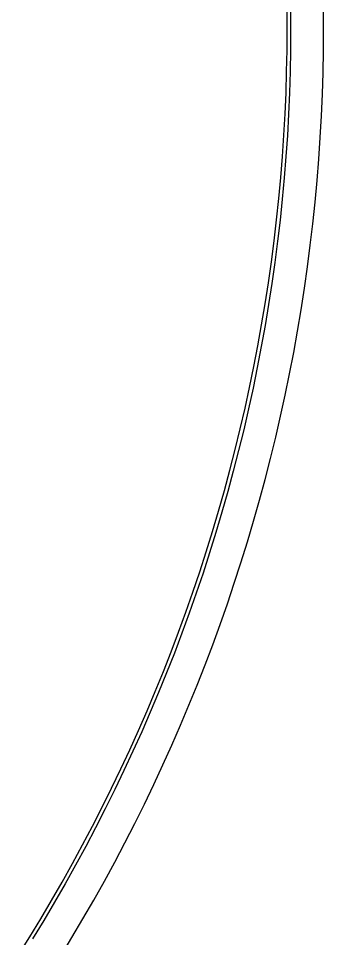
# Model space of a CAD drawing. Extents: x -16 to 132, y -40 to 113.
# Drawn here: x 118.52 to 131.72, y -2.56 to 37.27 of the extents above; entities that cross this region are included whole.
import ezdxf

# ---------------------------------------------------------------- set-up
doc = ezdxf.new("R2010")
doc.units = 0

msp = doc.modelspace()

# ---------------------------------------------------------------- linework, layer by layer
for p, q in [((130.145, 36.8136), (130.14, 37.733)), ((130.29, 37.7349), (130.295, 36.8136)), ((131.72, 36.8136), (131.715, 37.7524)), ((130.14, 35.8942), (130.145, 36.8136)), ((130.295, 36.8136), (130.29, 35.8923)), ((131.715, 35.8748), (131.72, 36.8136)), ((130.123, 34.9749), (130.14, 35.8942)), ((130.29, 35.8923), (130.273, 34.9712)), ((131.697, 34.9362), (131.715, 35.8748)), ((130.095, 34.0558), (130.123, 34.9749)), ((130.273, 34.9712), (130.245, 34.0503)), ((131.669, 33.9978), (131.697, 34.9362)), ((130.055, 33.1372), (130.095, 34.0558)), ((130.245, 34.0503), (130.205, 33.1299)), ((131.628, 33.0599), (131.669, 33.9978)), ((130.004, 32.2191), (130.055, 33.1372)), ((130.205, 33.1299), (130.154, 32.2099)), ((131.576, 32.1226), (131.628, 33.0599)), ((129.942, 31.3018), (130.004, 32.2191)), ((130.154, 32.2099), (130.092, 31.2907)), ((131.513, 31.1859), (131.576, 32.1226)), ((129.869, 30.3852), (129.942, 31.3018)), ((130.092, 31.2907), (130.019, 30.3724)), ((131.438, 30.2501), (131.513, 31.1859)), ((129.785, 29.4697), (129.869, 30.3852)), ((130.019, 30.3724), (129.934, 29.455)), ((131.352, 29.3153), (131.438, 30.2501)), ((129.689, 28.5552), (129.785, 29.4697)), ((129.934, 29.455), (129.838, 28.5387)), ((131.254, 28.3816), (131.352, 29.3153)), ((129.582, 27.642), (129.689, 28.5552)), ((129.838, 28.5387), (129.731, 27.6236)), ((131.145, 27.4492), (131.254, 28.3816)), ((129.464, 26.7301), (129.582, 27.642)), ((129.731, 27.6236), (129.612, 26.71)), ((131.024, 26.5182), (131.145, 27.4492)), ((129.334, 25.8198), (129.464, 26.7301)), ((129.612, 26.71), (129.483, 25.7978)), ((130.892, 25.5887), (131.024, 26.5182)), ((129.194, 24.9112), (129.334, 25.8198)), ((129.483, 25.7978), (129.342, 24.8873)), ((130.749, 24.661), (130.892, 25.5887)), ((129.042, 24.0043), (129.194, 24.9112)), ((129.342, 24.8873), (129.19, 23.9786)), ((130.594, 23.735), (130.749, 24.661)), ((128.88, 23.0993), (129.042, 24.0043)), ((129.19, 23.9786), (129.027, 23.0719)), ((130.428, 22.8111), (130.594, 23.735)), ((128.706, 22.1965), (128.88, 23.0993)), ((129.027, 23.0719), (128.853, 22.1672)), ((130.25, 21.8892), (130.428, 22.8111)), ((128.521, 21.2958), (128.706, 22.1965)), ((128.853, 22.1672), (128.668, 21.2647)), ((130.062, 20.9696), (130.25, 21.8892)), ((128.325, 20.3974), (128.521, 21.2958)), ((128.668, 21.2647), (128.471, 20.3646)), ((129.862, 20.0524), (130.062, 20.9696)), ((128.118, 19.5016), (128.325, 20.3974)), ((128.471, 20.3646), (128.264, 19.4669)), ((129.65, 19.1377), (129.862, 20.0524)), ((127.9, 18.6083), (128.118, 19.5016)), ((128.264, 19.4669), (128.045, 18.5719)), ((129.428, 18.2256), (129.65, 19.1377)), ((127.671, 17.7178), (127.9, 18.6083)), ((128.045, 18.5719), (127.816, 17.6796)), ((129.194, 17.3164), (129.428, 18.2256)), ((127.431, 16.8302), (127.671, 17.7178)), ((127.816, 17.6796), (127.576, 16.7901)), ((128.949, 16.4101), (129.194, 17.3164)), ((127.181, 15.9455), (127.431, 16.8302)), ((127.576, 16.7901), (127.325, 15.9037)), ((128.693, 15.5069), (128.949, 16.4101)), ((126.919, 15.064), (127.181, 15.9455)), ((127.325, 15.9037), (127.063, 15.0205)), ((128.426, 14.6068), (128.693, 15.5069)), ((126.647, 14.1858), (126.919, 15.064)), ((127.063, 15.0205), (126.79, 14.1405)), ((128.148, 13.7101), (128.426, 14.6068)), ((126.364, 13.311), (126.647, 14.1858)), ((126.79, 14.1405), (126.506, 13.2639)), ((127.859, 12.817), (128.148, 13.7101)), ((126.07, 12.4397), (126.364, 13.311)), ((126.506, 13.2639), (126.212, 12.3909)), ((127.559, 11.9274), (127.859, 12.817)), ((125.766, 11.5721), (126.07, 12.4397)), ((126.212, 12.3909), (125.907, 11.5216)), ((125.451, 10.7083), (125.766, 11.5721)), ((127.249, 11.0415), (127.559, 11.9274)), ((125.907, 11.5216), (125.591, 10.6561)), ((126.927, 10.1596), (127.249, 11.0415)), ((125.125, 9.84846), (125.451, 10.7083)), ((125.591, 10.6561), (125.265, 9.79448)), ((126.594, 9.28163), (126.927, 10.1596)), ((124.789, 8.99266), (125.125, 9.84846)), ((125.265, 9.79448), (124.928, 8.93697)), ((126.251, 8.40784), (126.594, 9.28163)), ((124.442, 8.14105), (124.789, 8.99266)), ((124.928, 8.93697), (124.581, 8.08365)), ((125.897, 7.53833), (126.251, 8.40784)), ((124.085, 7.29375), (124.442, 8.14105)), ((124.581, 8.08365), (124.223, 7.23465)), ((123.718, 6.4509), (124.085, 7.29375)), ((124.223, 7.23465), (123.855, 6.39011)), ((125.533, 6.67322), (125.897, 7.53833)), ((123.34, 5.61263), (123.718, 6.4509)), ((123.855, 6.39011), (123.476, 5.55016)), ((125.157, 5.81264), (125.533, 6.67322)), ((122.952, 4.77904), (123.34, 5.61263)), ((124.772, 4.95674), (125.157, 5.81264)), ((123.476, 5.55016), (123.087, 4.7149)), ((124.376, 4.10564), (124.772, 4.95674)), ((122.554, 3.95029), (122.952, 4.77904)), ((123.087, 4.7149), (122.688, 3.88449)), ((123.969, 3.25946), (124.376, 4.10564)), ((122.145, 3.12648), (122.554, 3.95029)), ((122.688, 3.88449), (122.279, 3.05904)), ((123.552, 2.41833), (123.969, 3.25946)), ((121.727, 2.30774), (122.145, 3.12648)), ((122.279, 3.05904), (121.86, 2.23866)), ((123.125, 1.5824), (123.552, 2.41833)), ((121.298, 1.4942), (121.727, 2.30774)), ((121.86, 2.23866), (121.431, 1.42349)), ((120.86, 0.68599), (121.298, 1.4942)), ((121.431, 1.42349), (120.991, 0.61366)), ((122.687, 0.75175), (123.125, 1.5824)), ((120.412, -0.11678), (120.86, 0.68599)), ((120.991, 0.61366), (120.542, -0.19072)), ((122.24, -0.07344), (122.687, 0.75175)), ((119.954, -0.91399), (120.412, -0.11678)), ((120.542, -0.19072), (120.083, -0.98952)), ((121.782, -0.8931), (122.24, -0.07344)), ((119.486, -1.70554), (119.954, -0.91399)), ((120.083, -0.98952), (119.614, -1.78264)), ((121.314, -1.70706), (121.782, -0.8931)), ((119.008, -2.49126), (119.486, -1.70554)), ((119.614, -1.78264), (119.136, -2.56995)), ((120.837, -2.51524), (121.314, -1.70706)), ((118.521, -3.27107), (119.008, -2.49126)), ((120.349, -3.31749), (120.837, -2.51524))]:
    msp.add_line(p, q)

doc.saveas('drawing.dxf')
